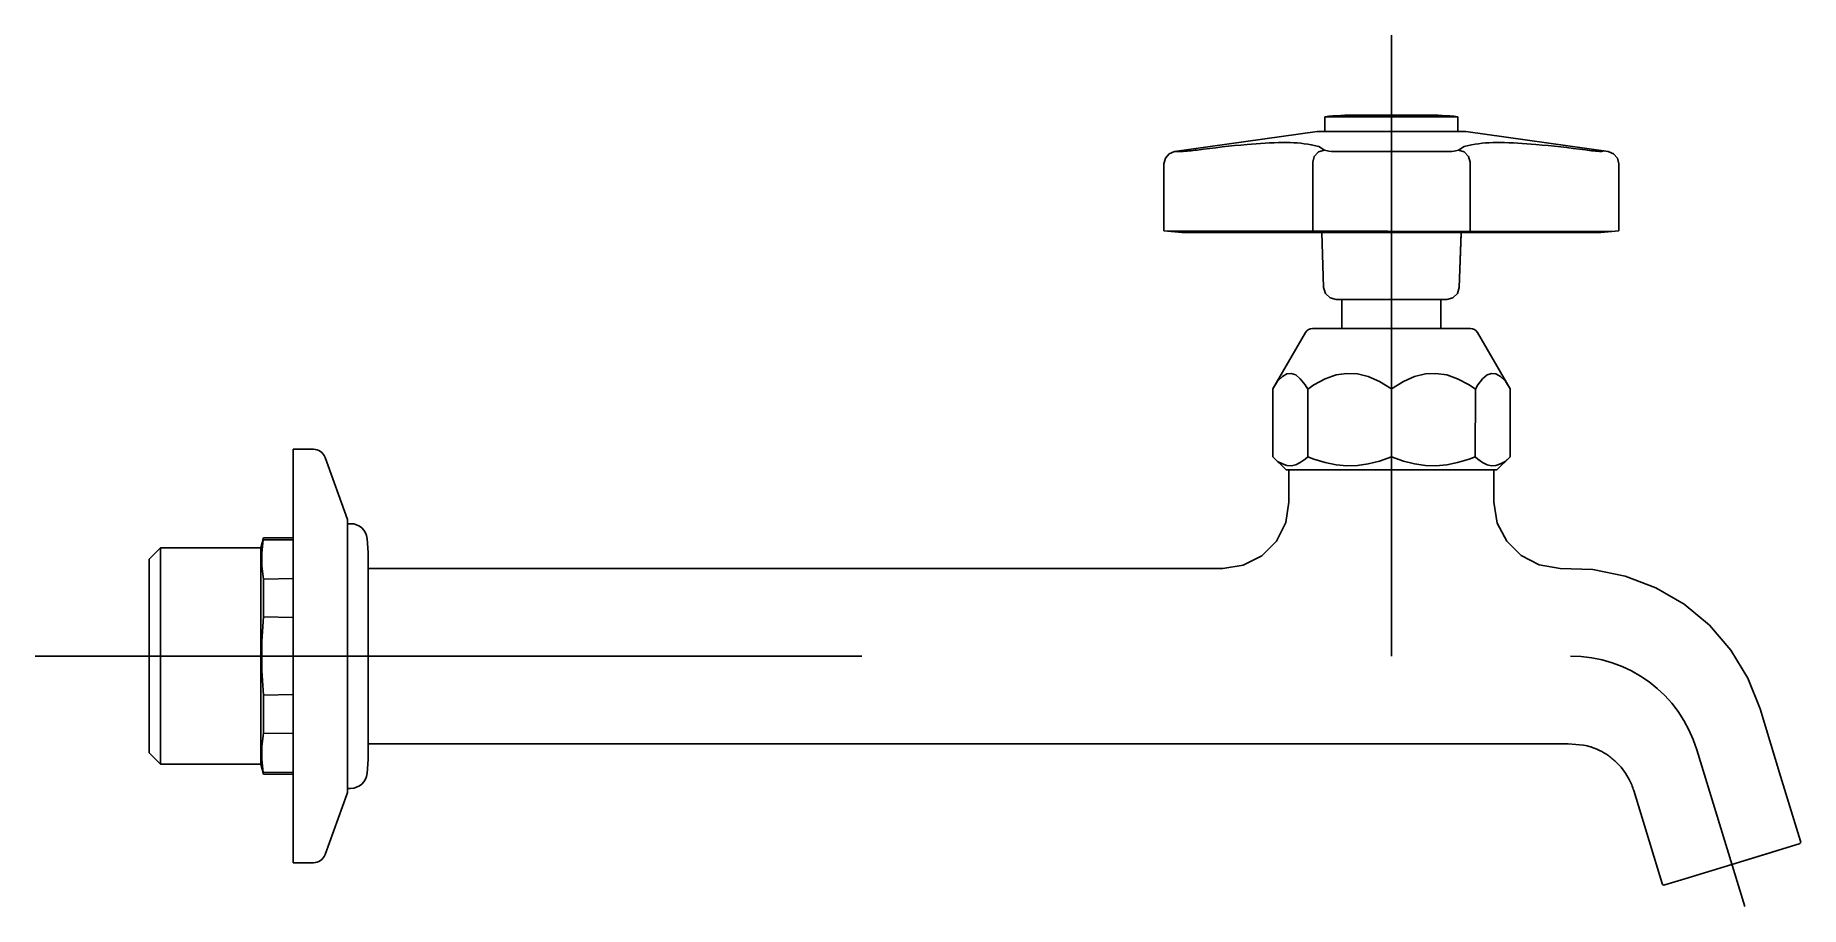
# Model space of a CAD drawing. Extents: x -52.872 to -52.659, y 34.164 to 34.269.
import ezdxf

# ---------------------------------------------------------------- set-up
doc = ezdxf.new("R2010")
doc.units = 0
doc.header["$LTSCALE"] = 0.2
doc.header["$MEASUREMENT"] = 0
doc.linetypes.add('AXES', pattern=[0.54, 0.3, -0.08, 0.08, -0.08])
doc.linetypes.add('CONTINU', pattern=[0])
doc.layers.get('0').update_dxf_attribs({"linetype": 'CONTINUOUS'})
doc.layers.add('DECA_EIXOS', color=5, linetype='AXES')

msp = doc.modelspace()

# ---------------------------------------------------------------- linework, layer by layer
at = {"linetype": 'CONTINU'}
for points in [[(-52.71223, 34.25937, 0.025837), (-52.7161, 34.25917)], [(-52.7, 34.25917, 0.025837), (-52.70386, 34.25937)], [(-52.71615, 34.25514), (-52.71684, 34.25556), (-52.71774, 34.25579, 0.045141), (-52.72116, 34.25604, 0.021137), (-52.72551, 34.25582, 0.009816), (-52.73154, 34.25514)], [(-52.68455, 34.25515, 0.009816), (-52.69058, 34.25582, 0.021135), (-52.69493, 34.25604, 0.04514), (-52.69835, 34.25579), (-52.69925, 34.25556), (-52.69995, 34.25514)], [(-52.73154, 34.25514, -0.017816), (-52.73347, 34.25495)], [(-52.71439, 34.25495, -0.029584), (-52.71561, 34.255), (-52.71615, 34.25514)], [(-52.69995, 34.25514), (-52.70046, 34.25501, -0.029473), (-52.70158, 34.25495)], [(-52.68262, 34.25495, -0.017816), (-52.68455, 34.25515)], [(-52.71759, 34.23357, 0.267954), (-52.71846, 34.23307)], [(-52.69764, 34.23307, 0.267974), (-52.6985, 34.23357)], [(-52.83708, 34.21799, 0.315284), (-52.83849, 34.21897)], [(-52.83199, 34.20815, 0.388883), (-52.83399, 34.20997)], [(-52.84452, 34.19872, 0.045542), (-52.84452, 34.18923)], [(-52.6848, 34.18321, -0.028986), (-52.68391, 34.18298)], [(-52.68391, 34.18298, -0.07069), (-52.68188, 34.18198)], [(-52.68188, 34.18198, -0.040748), (-52.68088, 34.18118)], [(-52.83399, 34.17797, 0.389338), (-52.83199, 34.1798)], [(-52.67927, 34.17905, -0.046523), (-52.67873, 34.17771)], [(-52.83444, 34.17722, 0.08749), (-52.83435, 34.17774)], [(-52.65871, 34.17126, 0.515359), (-52.65855, 34.17157)], [(-52.83849, 34.16897, 0.315312), (-52.83708, 34.16996)], [(-52.67529, 34.16645, 0.515259), (-52.67498, 34.16629)]]:
    msp.add_lwpolyline(points, format="xyb", dxfattribs=at)
for points in [[(-52.7161, 34.25737), (-52.7161, 34.25917)], [(-52.7, 34.25917), (-52.7161, 34.25917)], [(-52.70386, 34.25937), (-52.71223, 34.25937)], [(-52.7, 34.25737), (-52.7, 34.25917)], [(-52.71705, 34.25737), (-52.73428, 34.25495)], [(-52.70805, 34.25737), (-52.71705, 34.25737)], [(-52.69905, 34.25737), (-52.70805, 34.25737)], [(-52.68182, 34.25495), (-52.69905, 34.25737)], [(-52.73428, 34.25495), (-52.73493, 34.25469), (-52.7354, 34.25415), (-52.73557, 34.25346)], [(-52.73347, 34.25495), (-52.73428, 34.25495)], [(-52.71615, 34.25514), (-52.71686, 34.25492), (-52.71738, 34.25438), (-52.71757, 34.25366)], [(-52.71757, 34.25366), (-52.71757, 34.24535)], [(-52.71296, 34.25495), (-52.71439, 34.25495)], [(-52.70805, 34.25495), (-52.71296, 34.25495)], [(-52.70158, 34.25495), (-52.70805, 34.25495)], [(-52.69995, 34.25514), (-52.69923, 34.25492), (-52.69872, 34.25438), (-52.69852, 34.25366)], [(-52.69852, 34.25366), (-52.69852, 34.24533)], [(-52.6824, 34.25503), (-52.68262, 34.25495)], [(-52.68227, 34.25502), (-52.6824, 34.25503)], [(-52.68053, 34.25346), (-52.68069, 34.25415), (-52.68116, 34.25469), (-52.68182, 34.25495)], [(-52.73557, 34.25346), (-52.73557, 34.24537)], [(-52.68053, 34.24537), (-52.68053, 34.25346)], [(-52.68136, 34.2453), (-52.73557, 34.24537)], [(-52.73557, 34.24537), (-52.73337, 34.24519)], [(-52.68273, 34.24519), (-52.73337, 34.24519)], [(-52.71625, 34.23852), (-52.71648, 34.24519)], [(-52.69985, 34.23852), (-52.69961, 34.24519)], [(-52.68273, 34.24519), (-52.68053, 34.24537)], [(-52.68053, 34.24537), (-52.68136, 34.2453)], [(-52.69985, 34.23852), (-52.69962, 34.24505)], [(-52.71625, 34.23852), (-52.71603, 34.23779), (-52.71548, 34.23727), (-52.71475, 34.23707)], [(-52.71475, 34.23707), (-52.70805, 34.23707)], [(-52.71405, 34.23357), (-52.71405, 34.23707)], [(-52.71405, 34.23707), (-52.70205, 34.23707)], [(-52.70805, 34.23707), (-52.70135, 34.23707)], [(-52.70387, 34.23707), (-52.70135, 34.23707)], [(-52.70205, 34.23357), (-52.70205, 34.23707)], [(-52.70135, 34.23707), (-52.70061, 34.23727), (-52.70006, 34.23779), (-52.69985, 34.23852)], [(-52.72239, 34.22626), (-52.71846, 34.23307)], [(-52.71759, 34.23357), (-52.6985, 34.23357)], [(-52.69764, 34.23307), (-52.6937, 34.22626)], [(-52.72123, 34.22776), (-52.72069, 34.22808)], [(-52.72069, 34.22808), (-52.72016, 34.22814)], [(-52.72016, 34.22814), (-52.71962, 34.22795)], [(-52.71473, 34.22795), (-52.71344, 34.22814)], [(-52.71344, 34.22814), (-52.71215, 34.22808)], [(-52.71215, 34.22808), (-52.71085, 34.22776)], [(-52.70524, 34.22776), (-52.70394, 34.22808)], [(-52.70394, 34.22808), (-52.70266, 34.22814)], [(-52.70266, 34.22814), (-52.70136, 34.22795)], [(-52.69647, 34.22795), (-52.69594, 34.22814)], [(-52.69594, 34.22814), (-52.69541, 34.22808)], [(-52.69541, 34.22808), (-52.69487, 34.22776)], [(-52.72239, 34.22626), (-52.72185, 34.2272)], [(-52.72239, 34.21806), (-52.72239, 34.22626)], [(-52.72185, 34.2272), (-52.72123, 34.22776)], [(-52.71962, 34.22795), (-52.71907, 34.2275)], [(-52.71907, 34.2275), (-52.71849, 34.22676)], [(-52.71849, 34.22676), (-52.71816, 34.22625)], [(-52.71816, 34.22625), (-52.71745, 34.22676)], [(-52.71816, 34.21807), (-52.71816, 34.22625)], [(-52.71745, 34.22676), (-52.71606, 34.2275)], [(-52.71606, 34.2275), (-52.71473, 34.22795)], [(-52.71085, 34.22776), (-52.70949, 34.22717)], [(-52.70949, 34.22717), (-52.70805, 34.22626)], [(-52.70805, 34.22626), (-52.7066, 34.22717)], [(-52.70805, 34.21806), (-52.70805, 34.22626)], [(-52.7066, 34.22717), (-52.70524, 34.22776)], [(-52.70136, 34.22795), (-52.70004, 34.2275)], [(-52.70004, 34.2275), (-52.69864, 34.22676)], [(-52.69864, 34.22676), (-52.69789, 34.22625)], [(-52.69793, 34.21807), (-52.69789, 34.22625)], [(-52.69789, 34.22625), (-52.6976, 34.22676)], [(-52.6976, 34.22676), (-52.69702, 34.2275)], [(-52.69702, 34.2275), (-52.69647, 34.22795)], [(-52.69487, 34.22776), (-52.69425, 34.2272)], [(-52.69425, 34.2272), (-52.6937, 34.22626)], [(-52.6937, 34.21806), (-52.6937, 34.22626)], [(-52.84095, 34.19397), (-52.84095, 34.21897)], [(-52.84095, 34.21897), (-52.83849, 34.21897)], [(-52.83708, 34.21799), (-52.83435, 34.21047)], [(-52.72239, 34.21806), (-52.72183, 34.2175)], [(-52.72239, 34.21806), (-52.7208, 34.21647)], [(-52.72183, 34.2175), (-52.72123, 34.2172)], [(-52.71962, 34.21709), (-52.71907, 34.21735)], [(-52.71907, 34.21735), (-52.71849, 34.21778)], [(-52.71849, 34.21778), (-52.71816, 34.21807)], [(-52.71816, 34.21807), (-52.71745, 34.21778)], [(-52.71745, 34.21778), (-52.71606, 34.21735)], [(-52.71606, 34.21735), (-52.71473, 34.21709)], [(-52.71085, 34.2172), (-52.70949, 34.21754)], [(-52.70949, 34.21754), (-52.70805, 34.21806)], [(-52.70805, 34.21806), (-52.7066, 34.21754)], [(-52.7066, 34.21754), (-52.70524, 34.2172)], [(-52.70136, 34.21709), (-52.70004, 34.21735)], [(-52.70004, 34.21735), (-52.69864, 34.21778)], [(-52.69864, 34.21778), (-52.69793, 34.21807)], [(-52.69793, 34.21807), (-52.6976, 34.21778)], [(-52.6976, 34.21778), (-52.69702, 34.21735)], [(-52.69702, 34.21735), (-52.69647, 34.21709)], [(-52.6953, 34.21647), (-52.6937, 34.21806)], [(-52.69487, 34.2172), (-52.69427, 34.2175)], [(-52.69427, 34.2175), (-52.6937, 34.21806)], [(-52.72123, 34.2172), (-52.72069, 34.21701)], [(-52.7208, 34.21647), (-52.6953, 34.21647)], [(-52.72069, 34.21701), (-52.72016, 34.21698)], [(-52.72045, 34.21647), (-52.72045, 34.21257)], [(-52.72045, 34.21647), (-52.69565, 34.21647)], [(-52.72016, 34.21698), (-52.71962, 34.21709)], [(-52.71473, 34.21709), (-52.71344, 34.21698)], [(-52.71344, 34.21698), (-52.71215, 34.21701)], [(-52.71215, 34.21701), (-52.71085, 34.2172)], [(-52.70524, 34.2172), (-52.70394, 34.21701)], [(-52.70394, 34.21701), (-52.70266, 34.21698)], [(-52.70266, 34.21698), (-52.70136, 34.21709)], [(-52.69647, 34.21709), (-52.69594, 34.21698)], [(-52.69594, 34.21698), (-52.69541, 34.21701)], [(-52.69565, 34.21257), (-52.69565, 34.21647)], [(-52.69541, 34.21701), (-52.69487, 34.2172)], [(-52.72045, 34.21257), (-52.72084, 34.2101), (-52.72197, 34.20787), (-52.72374, 34.2061), (-52.72597, 34.20496), (-52.72845, 34.20457)], [(-52.68763, 34.20457), (-52.69016, 34.20498), (-52.69236, 34.20611), (-52.6941, 34.20784), (-52.69524, 34.21004), (-52.69565, 34.21257)], [(-52.83435, 34.17774), (-52.83435, 34.21047)], [(-52.83435, 34.20997), (-52.83399, 34.20997)], [(-52.85835, 34.20567), (-52.85697, 34.20705)], [(-52.85697, 34.1809), (-52.85697, 34.20705)], [(-52.85697, 34.20705), (-52.84485, 34.20705)], [(-52.84485, 34.20705), (-52.84452, 34.20827)], [(-52.84485, 34.1809), (-52.84485, 34.20705)], [(-52.84458, 34.20803), (-52.84471, 34.20643), (-52.84471, 34.20485), (-52.84452, 34.20328)], [(-52.84458, 34.20803), (-52.84452, 34.20827)], [(-52.84458, 34.20803), (-52.84095, 34.20801)], [(-52.84452, 34.20827), (-52.84095, 34.20827)], [(-52.83199, 34.20815), (-52.83185, 34.20647)], [(-52.85835, 34.18227), (-52.85835, 34.20567)], [(-52.83185, 34.19397), (-52.83185, 34.20647)], [(-52.72969, 34.20457), (-52.83185, 34.20457)], [(-52.72845, 34.20457), (-52.72969, 34.20457)], [(-52.66345, 34.18759), (-52.66492, 34.19128), (-52.66698, 34.19467), (-52.66957, 34.19769), (-52.67263, 34.20022), (-52.67606, 34.20223), (-52.67977, 34.20364), (-52.68366, 34.20441), (-52.68763, 34.20457)], [(-52.85835, 34.20297), (-52.85835, 34.19397)], [(-52.85835, 34.20247), (-52.85835, 34.20297)], [(-52.85835, 34.20247), (-52.85835, 34.19397)], [(-52.84452, 34.20328), (-52.84095, 34.20334)], [(-52.84452, 34.19872), (-52.84452, 34.20328)], [(-52.84452, 34.19872), (-52.84095, 34.19864)], [(-52.85835, 34.19397), (-52.85835, 34.18571)], [(-52.85835, 34.19397), (-52.85835, 34.18547)], [(-52.85835, 34.19397), (-52.85835, 34.18583)], [(-52.84095, 34.16897), (-52.84095, 34.19397)], [(-52.83185, 34.18147), (-52.83185, 34.19397)], [(-52.84452, 34.18923), (-52.84095, 34.1893)], [(-52.84452, 34.18466), (-52.84452, 34.18923)], [(-52.66096, 34.17946), (-52.66345, 34.18759)], [(-52.85835, 34.18571), (-52.85835, 34.18497)], [(-52.85835, 34.18497), (-52.85835, 34.18547)], [(-52.84452, 34.18466), (-52.84471, 34.18307), (-52.84471, 34.18148), (-52.84458, 34.1799)], [(-52.84452, 34.18466), (-52.84095, 34.1846)], [(-52.83185, 34.18337), (-52.72969, 34.18337)], [(-52.72969, 34.18337), (-52.70161, 34.18337)], [(-52.70161, 34.18337), (-52.68666, 34.18337), (-52.6848, 34.18321)], [(-52.85835, 34.18227), (-52.85697, 34.1809)], [(-52.83199, 34.1798), (-52.83185, 34.18147)], [(-52.68088, 34.18118), (-52.68027, 34.18053), (-52.67973, 34.17982), (-52.67927, 34.17905)], [(-52.85697, 34.1809), (-52.84485, 34.1809)], [(-52.84485, 34.1809), (-52.84452, 34.17967)], [(-52.84458, 34.1799), (-52.84095, 34.17992)], [(-52.84452, 34.17967), (-52.84458, 34.1799)], [(-52.84452, 34.17967), (-52.84095, 34.17967)], [(-52.65855, 34.17157), (-52.66096, 34.17946)], [(-52.83708, 34.16996), (-52.83444, 34.17722)], [(-52.83435, 34.17797), (-52.83399, 34.17797)], [(-52.67873, 34.17771), (-52.67845, 34.17678)], [(-52.67845, 34.17678), (-52.67529, 34.16645)], [(-52.66685, 34.16877), (-52.65871, 34.17126)], [(-52.66191, 34.17028), (-52.66157, 34.17038)], [(-52.66157, 34.17038), (-52.66138, 34.17044)], [(-52.66138, 34.17044), (-52.66123, 34.17049)], [(-52.66123, 34.17049), (-52.65871, 34.17126)], [(-52.84095, 34.16897), (-52.83849, 34.16897)], [(-52.67254, 34.16703), (-52.66685, 34.16877)], [(-52.66685, 34.16877), (-52.66209, 34.17023)], [(-52.66191, 34.17028), (-52.66178, 34.17032)], [(-52.67498, 34.16629), (-52.67254, 34.16703)]]:
    msp.add_lwpolyline(points, dxfattribs=at)
at = {"layer": 'DECA_EIXOS'}
for points in [[(-52.70805, 34.19397), (-52.70805, 34.26901)], [(-52.87213, 34.19397), (-52.6864, 34.19397)], [(-52.67109, 34.18264), (-52.66529, 34.16367)]]:
    msp.add_lwpolyline(points, dxfattribs=at)
msp.add_lwpolyline([(-52.67109, 34.18264, 0.329761), (-52.6864, 34.19397)], format="xyb", dxfattribs=at)

doc.saveas('drawing.dxf')
